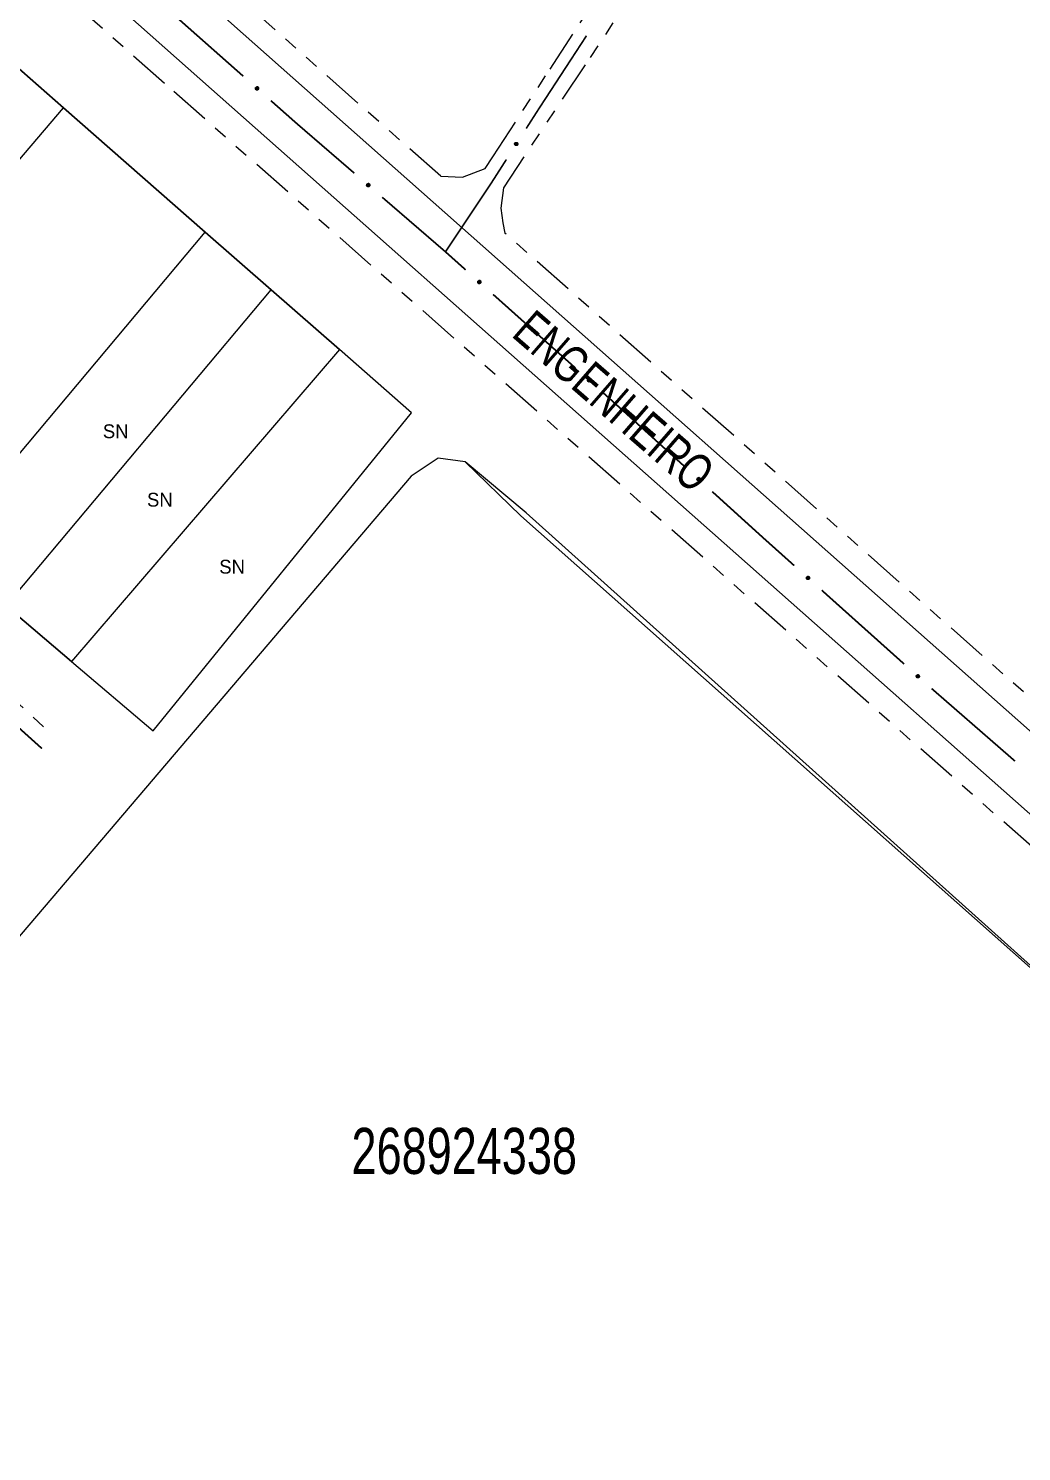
# Model space of a CAD drawing. Extents: x 209193 to 212081, y 4877574 to 4880493.
# Drawn here: x 210607.9 to 210715.7, y 4878373 to 4878527.5 of the extents above; entities that cross this region are included whole.
import ezdxf
from ezdxf.enums import TextEntityAlignment as Align

# ---------------------------------------------------------------- set-up
doc = ezdxf.new("R2010")
doc.units = 0
doc.header["$LTSCALE"] = 1.5
doc.header["$MEASUREMENT"] = 0
doc.linetypes.add('TRACO_25', pattern=[8, 3, -1, 1, -1, 1, -1])
for name, color, linetype in [('CD_MALHA_LOTES', 7, 'CONTINUOUS'), ('CD_TXT_QUADRA', 255, 'CONTINUOUS'), ('RU-QUADRA', 210, 'CONTINUOUS'), ('SV-EIXO-ROD-ESTR', 7, 'CONTINUOUS'), ('SV-EIXO-RUA-N-PAV', 6, 'CONTINUOUS'), ('SV-FX-DOM-EST', 20, 'CONTINUOUS'), ('SV-ROD-ESTADUAIS', 20, 'CONTINUOUS'), ('SV-RUA-NAO-PAV', 7, 'CONTINUOUS'), ('SV-TXT-ROD-EST', 7, 'CONTINUOUS'), ('Th_NmrPort', 1, 'CONTINUOUS')]:
    doc.layers.add(name, color=color, linetype=linetype)
doc.styles.add('ARIAL', font='ARIAL.SHX')

msp = doc.modelspace()

# ---------------------------------------------------------------- linework, layer by layer
at = {"layer": 'CD_MALHA_LOTES', "linetype": 'Continuous', "flags": 128}
for points in [[(210604.437948, 4878525.247011), (210611.713375, 4878518.872901)], [(210582.36629, 4878484.439085), (210611.713375, 4878518.872901)], [(210611.713375, 4878518.872901), (210627.095208, 4878505.396646)], [(210598.230367, 4878470.972179), (210627.095208, 4878505.396646)], [(210627.095208, 4878505.396646), (210634.251837, 4878499.126617)], [(210605.483719, 4878464.814857), (210634.251837, 4878499.126617)], [(210634.251837, 4878499.126617), (210641.662859, 4878492.633709)], [(210641.662859, 4878492.633709), (210612.597775, 4878458.775784)], [(210649.48067, 4878485.784408), (210641.662859, 4878492.633709)], [(210621.438493, 4878451.270959), (210649.48067, 4878485.784408)], [(210661.949273, 4878474.910821), (210655.312067, 4878480.47104), (210652.376601, 4878480.862436), (210649.441136, 4878478.905459), (210579.087813, 4878396.32103), (210577.913627, 4878393.581262), (210579.870604, 4878390.841494), (210675.077534, 4878312.562414), (210679.187186, 4878311.388228), (210684.079629, 4878312.95381), (210741.516903, 4878396.516727)], [(210741.516903, 4878396.516727), (210742.691089, 4878400.039286), (210740.342717, 4878404.540333), (210661.949273, 4878474.910821)], [(210612.597775, 4878458.775784), (210605.483719, 4878464.814857)], [(210612.597775, 4878458.775784), (210621.438493, 4878451.270959)]]:
    msp.add_lwpolyline(points, dxfattribs=at)
at = {"layer": 'RU-QUADRA', "linetype": 'Continuous', "flags": 128}
msp.add_lwpolyline([(210605.483719, 4878464.814857), (210612.597775, 4878458.775784), (210621.438493, 4878451.270959), (210649.48067, 4878485.784408), (210641.662859, 4878492.633709), (210634.251837, 4878499.126617), (210627.095208, 4878505.396646), (210611.713375, 4878518.872901), (210604.437948, 4878525.247011)], dxfattribs=at)
msp.add_lwpolyline([(210661.378695, 4878474.600109), (210655.312067, 4878480.47104), (210652.376601, 4878480.862436), (210649.441136, 4878478.905459), (210579.087813, 4878396.32103), (210577.913627, 4878393.581262), (210579.870604, 4878390.841494), (210675.077534, 4878312.562414), (210679.187186, 4878311.388228), (210684.079629, 4878312.95381), (210741.516903, 4878396.516727), (210742.691089, 4878400.039286), (210740.342717, 4878404.540333)], close=True, dxfattribs=at)
at = {"layer": 'SV-EIXO-ROD-ESTR', "const_width": 0.18}
for points in [[(210631.231091, 4878522.31277), (210622.990829, 4878529.599613)], [(210637.062338, 4878517.156212), (210634.227549, 4878519.663008)], [(210637.225764, 4878517.015257), (210637.062338, 4878517.156212)], [(210643.283747, 4878511.790237), (210637.225764, 4878517.015257)], [(210653.177718, 4878503.256672), (210646.312739, 4878509.177727)], [(210653.874227, 4878502.633936), (210653.177718, 4878503.256672)], [(210655.365195, 4878501.300888), (210653.874227, 4878502.633936)], [(210667.292936, 4878490.636508), (210658.34713, 4878498.634793)], [(210671.379183, 4878486.983068), (210670.274871, 4878487.970413)], [(210671.763399, 4878486.634657), (210671.379183, 4878486.983068)], [(210679.171204, 4878479.917185), (210671.763399, 4878486.634657)], [(210687.662176, 4878472.217486), (210682.134326, 4878477.230196)], [(210688.062832, 4878471.858729), (210687.662176, 4878472.217486)], [(210691.042778, 4878469.190411), (210688.062832, 4878471.858729)], [(210702.962563, 4878458.51714), (210694.022724, 4878466.522093)], [(210714.999194, 4878447.976219), (210705.947771, 4878455.854782)]]:
    msp.add_lwpolyline(points, dxfattribs=at)
at = {"layer": 'SV-EIXO-ROD-ESTR'}
for points in [[(210632.764031, 4878520.810246), (210632.715262, 4878520.806557), (210632.672593, 4878520.81336), (210632.638638, 4878520.829276), (210632.6123, 4878520.851165), (210632.587878, 4878520.876593), (210632.568911, 4878520.907662), (210632.555498, 4878520.946809), (210632.551454, 4878520.995705), (210632.561295, 4878521.038957), (210632.575118, 4878521.073081), (210632.596361, 4878521.101859), (210632.621461, 4878521.12517), (210632.654386, 4878521.143805), (210632.69419, 4878521.15701), (210632.743455, 4878521.159887), (210632.785241, 4878521.152931), (210632.817679, 4878521.136673), (210632.846475, 4878521.115134), (210632.871098, 4878521.088875), (210632.88954, 4878521.05827), (210632.902764, 4878521.018169), (210632.904958, 4878520.969507), (210632.898497, 4878520.927751), (210632.882699, 4878520.895093), (210632.860855, 4878520.86722), (210632.835649, 4878520.842415), (210632.805211, 4878520.822048), (210632.764031, 4878520.810246)], [(210644.835148, 4878510.306782), (210644.786428, 4878510.30249), (210644.743679, 4878510.308765), (210644.709529, 4878510.32426), (210644.682923, 4878510.345821), (210644.658188, 4878510.370946), (210644.638838, 4878510.401778), (210644.624942, 4878510.440756), (210644.620294, 4878510.489598), (210644.6296, 4878510.532969), (210644.643, 4878510.567261), (210644.663886, 4878510.596299), (210644.688695, 4878510.619919), (210644.721387, 4878510.63896), (210644.761024, 4878510.652656), (210644.81025, 4878510.656141), (210644.852119, 4878510.649703), (210644.884756, 4878510.633848), (210644.913816, 4878510.612666), (210644.938761, 4878510.586713), (210644.957581, 4878510.556338), (210644.971299, 4878510.516404), (210644.974095, 4878510.467773), (210644.968151, 4878510.425941), (210644.952758, 4878510.393089), (210644.93126, 4878510.364949), (210644.906362, 4878510.339833), (210644.876179, 4878510.319092), (210644.835148, 4878510.306782)], [(210656.889903, 4878499.790011), (210656.841114, 4878499.786589), (210656.798483, 4878499.793624), (210656.764615, 4878499.809726), (210656.738397, 4878499.831758), (210656.714114, 4878499.857319), (210656.695317, 4878499.888492), (210656.682118, 4878499.927711), (210656.678342, 4878499.976628), (210656.688419, 4878500.019826), (210656.702429, 4878500.053874), (210656.723829, 4878500.082535), (210656.749055, 4878500.10571), (210656.782081, 4878500.124164), (210656.821957, 4878500.137151), (210656.871237, 4878500.139759), (210656.912984, 4878500.132575), (210656.945333, 4878500.11614), (210656.974011, 4878500.094444), (210656.99849, 4878500.068051), (210657.016765, 4878500.037345), (210657.029769, 4878499.997173), (210657.031698, 4878499.948499), (210657.025008, 4878499.906779), (210657.009032, 4878499.874208), (210656.987036, 4878499.846455), (210656.961695, 4878499.821788), (210656.931146, 4878499.801588), (210656.889903, 4878499.790011)], [(210668.817643, 4878489.125631), (210668.768855, 4878489.122209), (210668.726224, 4878489.129244), (210668.692356, 4878489.145346), (210668.666138, 4878489.167378), (210668.641855, 4878489.192939), (210668.623058, 4878489.224112), (210668.609859, 4878489.263331), (210668.606083, 4878489.312248), (210668.61616, 4878489.355446), (210668.630169, 4878489.389494), (210668.651569, 4878489.418156), (210668.676796, 4878489.44133), (210668.709822, 4878489.459784), (210668.749697, 4878489.472772), (210668.798978, 4878489.475379), (210668.840725, 4878489.468195), (210668.873074, 4878489.45176), (210668.901752, 4878489.430064), (210668.926231, 4878489.403671), (210668.944506, 4878489.372965), (210668.95751, 4878489.332793), (210668.959439, 4878489.284119), (210668.952749, 4878489.2424), (210668.936773, 4878489.209828), (210668.914777, 4878489.182075), (210668.889435, 4878489.157408), (210668.858887, 4878489.137208), (210668.817643, 4878489.125631)], [(210680.685254, 4878478.395628), (210680.636443, 4878478.392549), (210680.593862, 4878478.399883), (210680.560109, 4878478.416223), (210680.534046, 4878478.438439), (210680.509943, 4878478.46417), (210680.491366, 4878478.495474), (210680.478443, 4878478.534785), (210680.475011, 4878478.583728), (210680.485391, 4878478.626854), (210680.49964, 4878478.660803), (210680.521241, 4878478.689313), (210680.546629, 4878478.712309), (210680.579784, 4878478.730531), (210680.61975, 4878478.743238), (210680.669047, 4878478.745498), (210680.710743, 4878478.738021), (210680.742976, 4878478.72136), (210680.771501, 4878478.699462), (210680.795793, 4878478.672898), (210680.813852, 4878478.642064), (210680.826573, 4878478.601802), (210680.82816, 4878478.553115), (210680.821177, 4878478.511444), (210680.804973, 4878478.478985), (210680.782782, 4878478.451388), (210680.757268, 4878478.426899), (210680.726578, 4878478.406915), (210680.685254, 4878478.395628)], [(210692.566359, 4878467.678397), (210692.517568, 4878467.675011), (210692.474942, 4878467.682079), (210692.441086, 4878467.698206), (210692.414885, 4878467.720257), (210692.390621, 4878467.745837), (210692.371847, 4878467.777023), (210692.358677, 4878467.816252), (210692.354937, 4878467.865173), (210692.365047, 4878467.908363), (210692.379082, 4878467.942401), (210692.400503, 4878467.971046), (210692.425747, 4878467.994201), (210692.458786, 4878468.012631), (210692.498672, 4878468.025588), (210692.547954, 4878468.028159), (210692.589696, 4878468.020944), (210692.622033, 4878468.004485), (210692.650694, 4878467.982767), (210692.675153, 4878467.956356), (210692.693405, 4878467.925636), (210692.70638, 4878467.885455), (210692.708272, 4878467.83678), (210692.701551, 4878467.795065), (210692.685551, 4878467.762505), (210692.663534, 4878467.734769), (210692.638174, 4878467.71012), (210692.607611, 4878467.689944), (210692.566359, 4878467.678397)], [(210704.486144, 4878457.005126), (210704.437353, 4878457.00174), (210704.394727, 4878457.008807), (210704.360871, 4878457.024934), (210704.33467, 4878457.046986), (210704.310405, 4878457.072565), (210704.291632, 4878457.103752), (210704.278462, 4878457.142981), (210704.274722, 4878457.191901), (210704.284832, 4878457.235091), (210704.298867, 4878457.269129), (210704.320288, 4878457.297774), (210704.345532, 4878457.320929), (210704.378571, 4878457.339359), (210704.418457, 4878457.352317), (210704.467739, 4878457.354887), (210704.509481, 4878457.347672), (210704.541818, 4878457.331214), (210704.570479, 4878457.309496), (210704.594938, 4878457.283084), (210704.61319, 4878457.252365), (210704.626165, 4878457.212183), (210704.628057, 4878457.163508), (210704.621336, 4878457.121794), (210704.605336, 4878457.089234), (210704.583319, 4878457.061498), (210704.557959, 4878457.036849), (210704.527396, 4878457.016672), (210704.486144, 4878457.005126)]]:
    msp.add_lwpolyline(points, close=True, dxfattribs=at)
for points in [[(210632.81698, 4878520.835471), (210632.559517, 4878521.013964)], [(210632.835649, 4878520.842415), (210632.561295, 4878521.038957)], [(210632.844689, 4878520.856506), (210632.570752, 4878521.051388)], [(210632.860855, 4878520.86722), (210632.575118, 4878521.073081)], [(210632.870117, 4878520.883201), (210632.588788, 4878521.088263)], [(210632.882699, 4878520.895093), (210632.596361, 4878521.101859)], [(210632.888508, 4878520.914297), (210632.611504, 4878521.111891)], [(210632.898497, 4878520.927751), (210632.621461, 4878521.12517)], [(210632.900765, 4878520.950817), (210632.642161, 4878521.132141)], [(210632.904958, 4878520.969507), (210632.654386, 4878521.143805)], [(210632.899971, 4878520.995236), (210632.676907, 4878521.148774)], [(210632.902764, 4878521.018169), (210632.69419, 4878521.15701)], [(210632.890451, 4878521.040085), (210632.724941, 4878521.153657)], [(210632.88954, 4878521.05827), (210632.743455, 4878521.159887)], [(210632.876647, 4878521.075971), (210632.769478, 4878521.152525)], [(210632.871098, 4878521.088875), (210632.785241, 4878521.152931)], [(210632.805211, 4878520.822048), (210632.551454, 4878520.995705)], [(210632.764031, 4878520.810246), (210632.555498, 4878520.946809)], [(210632.785183, 4878520.818051), (210632.557362, 4878520.970331)], [(210632.737385, 4878520.809316), (210632.568023, 4878520.922652)], [(210632.715262, 4878520.806557), (210632.568911, 4878520.907662)], [(210632.690922, 4878520.81033), (210632.585679, 4878520.887002)], [(210632.672593, 4878520.81336), (210632.587878, 4878520.876593)], [(210644.876179, 4878510.319092), (210644.620294, 4878510.489598)], [(210644.835148, 4878510.306782), (210644.624942, 4878510.440756)], [(210644.856201, 4878510.314848), (210644.626516, 4878510.4643)], [(210644.887781, 4878510.332659), (210644.62813, 4878510.507956)], [(210644.906362, 4878510.339833), (210644.6296, 4878510.532969)], [(210644.808515, 4878510.305523), (210644.637765, 4878510.416756)], [(210644.786428, 4878510.30249), (210644.638838, 4878510.401778)], [(210644.915228, 4878510.354035), (210644.638902, 4878510.545516)], [(210644.93126, 4878510.364949), (210644.643, 4878510.567261)], [(210644.762043, 4878510.305962), (210644.655861, 4878510.381327)], [(210644.940323, 4878510.381043), (210644.656481, 4878510.58261)], [(210644.743679, 4878510.308765), (210644.658188, 4878510.370946)], [(210644.952758, 4878510.393089), (210644.663886, 4878510.596299)], [(210644.958328, 4878510.412364), (210644.678903, 4878510.606518)], [(210644.968151, 4878510.425941), (210644.688695, 4878510.619919)], [(210644.970134, 4878510.449033), (210644.709308, 4878510.627145)], [(210644.974095, 4878510.467773), (210644.721387, 4878510.63896)], [(210644.968791, 4878510.493438), (210644.743845, 4878510.644207)], [(210644.971299, 4878510.516404), (210644.761024, 4878510.652656)], [(210644.958716, 4878510.538166), (210644.791815, 4878510.649683)], [(210644.957581, 4878510.556338), (210644.81025, 4878510.656141)], [(210644.94447, 4878510.573879), (210644.836363, 4878510.649102)], [(210644.938761, 4878510.586713), (210644.852119, 4878510.649703)], [(210656.931146, 4878499.801588), (210656.678342, 4878499.976628)], [(210656.889903, 4878499.790011), (210656.682118, 4878499.927711)], [(210656.911096, 4878499.7977), (210656.684111, 4878499.951223)], [(210656.942988, 4878499.814946), (210656.686504, 4878499.994843)], [(210656.961695, 4878499.821788), (210656.688419, 4878500.019826)], [(210656.863251, 4878499.789227), (210656.694512, 4878499.903486)], [(210656.841114, 4878499.786589), (210656.695317, 4878499.888492)], [(210656.970812, 4878499.835829), (210656.697944, 4878500.032205)], [(210656.987036, 4878499.846455), (210656.702429, 4878500.053874)], [(210656.816795, 4878499.790494), (210656.711973, 4878499.86774)], [(210656.798483, 4878499.793624), (210656.714114, 4878499.857319)], [(210656.996385, 4878499.862385), (210656.716181, 4878500.068981)], [(210657.009032, 4878499.874208), (210656.723829, 4878500.082535)], [(210657.014946, 4878499.89338), (210656.739026, 4878500.092485)], [(210657.025008, 4878499.906779), (210656.749055, 4878500.10571)], [(210657.027403, 4878499.929832), (210656.769793, 4878500.112566)], [(210657.031698, 4878499.948499), (210656.782081, 4878500.124164)], [(210657.026851, 4878499.974255), (210656.804629, 4878500.12901)], [(210657.029769, 4878499.997173), (210656.821957, 4878500.137151)], [(210657.017576, 4878500.019155), (210656.85269, 4878500.13363)], [(210657.016765, 4878500.037345), (210656.871237, 4878500.139759)], [(210657.003968, 4878500.055117), (210656.89722, 4878500.132255)], [(210656.99849, 4878500.068051), (210656.912984, 4878500.132575)], [(210668.858887, 4878489.137208), (210668.606083, 4878489.312248)], [(210668.817643, 4878489.125631), (210668.609859, 4878489.263331)], [(210668.838837, 4878489.133321), (210668.611852, 4878489.286843)], [(210668.870729, 4878489.150566), (210668.614245, 4878489.330464)], [(210668.889435, 4878489.157408), (210668.61616, 4878489.355446)], [(210668.790992, 4878489.124847), (210668.622253, 4878489.239106)], [(210668.768855, 4878489.122209), (210668.623058, 4878489.224112)], [(210668.898552, 4878489.171449), (210668.625685, 4878489.367825)], [(210668.914777, 4878489.182075), (210668.630169, 4878489.389494)], [(210668.744536, 4878489.126114), (210668.639713, 4878489.203361)], [(210668.726224, 4878489.129244), (210668.641855, 4878489.192939)], [(210668.924126, 4878489.198005), (210668.643922, 4878489.404601)], [(210668.936773, 4878489.209828), (210668.651569, 4878489.418156)], [(210668.942686, 4878489.229), (210668.666767, 4878489.428105)], [(210668.952749, 4878489.2424), (210668.676796, 4878489.44133)], [(210668.955143, 4878489.265453), (210668.697534, 4878489.448187)], [(210668.959439, 4878489.284119), (210668.709822, 4878489.459784)], [(210668.954592, 4878489.309875), (210668.73237, 4878489.46463)], [(210668.95751, 4878489.332793), (210668.749697, 4878489.472772)], [(210668.945317, 4878489.354776), (210668.78043, 4878489.46925)], [(210668.944506, 4878489.372965), (210668.798978, 4878489.475379)], [(210668.931709, 4878489.390737), (210668.82496, 4878489.467875)], [(210668.926231, 4878489.403671), (210668.840725, 4878489.468195)], [(210680.726578, 4878478.406915), (210680.475011, 4878478.583728)], [(210680.685254, 4878478.395628), (210680.478443, 4878478.534785)], [(210680.706501, 4878478.403168), (210680.480601, 4878478.558283)], [(210680.738514, 4878478.420189), (210680.4833, 4878478.601885)], [(210680.757268, 4878478.426899), (210680.485391, 4878478.626854)], [(210680.658598, 4878478.395031), (210680.490666, 4878478.510474)], [(210680.636443, 4878478.392549), (210680.491366, 4878478.495474)], [(210680.766483, 4878478.440876), (210680.495003, 4878478.639166)], [(210680.782782, 4878478.451388), (210680.49964, 4878478.660803)], [(210680.612152, 4878478.396625), (210680.507875, 4878478.474606)], [(210680.593862, 4878478.399883), (210680.509943, 4878478.46417)], [(210680.792243, 4878478.467252), (210680.513498, 4878478.675812)], [(210680.804973, 4878478.478985), (210680.521241, 4878478.689313)], [(210680.811021, 4878478.498116), (210680.536507, 4878478.699155)], [(210680.821177, 4878478.511444), (210680.546629, 4878478.712309)], [(210680.823734, 4878478.53448), (210680.567415, 4878478.71902)], [(210680.82816, 4878478.553115), (210680.579784, 4878478.730531)], [(210680.823495, 4878478.578905), (210680.602366, 4878478.735218)], [(210680.826573, 4878478.601802), (210680.61975, 4878478.743238)], [(210680.814535, 4878478.623869), (210680.650457, 4878478.7395)], [(210680.813852, 4878478.642064), (210680.669047, 4878478.745498)], [(210680.801181, 4878478.659925), (210680.694977, 4878478.737812)], [(210680.795793, 4878478.672898), (210680.710743, 4878478.738021)], [(210692.607611, 4878467.689944), (210692.354937, 4878467.865173)], [(210692.566359, 4878467.678397), (210692.358677, 4878467.816252)], [(210692.587558, 4878467.686071), (210692.360688, 4878467.839763)], [(210692.619463, 4878467.703293), (210692.363113, 4878467.883382)], [(210692.638174, 4878467.71012), (210692.365047, 4878467.908363)], [(210692.539707, 4878467.677633), (210692.371053, 4878467.792018)], [(210692.517568, 4878467.675011), (210692.371847, 4878467.777023)], [(210692.647302, 4878467.724155), (210692.374581, 4878467.920735)], [(210692.663534, 4878467.734769), (210692.379082, 4878467.942401)], [(210692.493251, 4878467.678935), (210692.388487, 4878467.75626)], [(210692.474942, 4878467.682079), (210692.390621, 4878467.745837)], [(210692.672895, 4878467.750692), (210692.392845, 4878467.957497)], [(210692.685551, 4878467.762505), (210692.400503, 4878467.971046)], [(210692.691479, 4878467.781673), (210692.415708, 4878467.980984)], [(210692.701551, 4878467.795065), (210692.425747, 4878467.994201)], [(210692.703963, 4878467.818116), (210692.44649, 4878468.001042)], [(210692.708272, 4878467.83678), (210692.458786, 4878468.012631)], [(210692.703445, 4878467.862539), (210692.481338, 4878468.01746)], [(210692.70638, 4878467.885455), (210692.498672, 4878468.025588)], [(210692.694203, 4878467.907447), (210692.529402, 4878468.022044)], [(210692.693405, 4878467.925636), (210692.547954, 4878468.028159)], [(210692.680622, 4878467.943418), (210692.573931, 4878468.020636)], [(210692.675153, 4878467.956356), (210692.589696, 4878468.020944)], [(210704.527396, 4878457.016672), (210704.274722, 4878457.191901)], [(210704.486144, 4878457.005126), (210704.278462, 4878457.142981)], [(210704.507343, 4878457.012799), (210704.280473, 4878457.166491)], [(210704.539248, 4878457.030021), (210704.282898, 4878457.21011)], [(210704.557959, 4878457.036849), (210704.284832, 4878457.235091)], [(210704.459492, 4878457.004361), (210704.290838, 4878457.118747)], [(210704.437353, 4878457.00174), (210704.291632, 4878457.103752)], [(210704.567087, 4878457.050884), (210704.294366, 4878457.247463)], [(210704.583319, 4878457.061498), (210704.298867, 4878457.269129)], [(210704.413036, 4878457.005664), (210704.308272, 4878457.082988)], [(210704.394727, 4878457.008807), (210704.310405, 4878457.072565)], [(210704.59268, 4878457.07742), (210704.31263, 4878457.284225)], [(210704.605336, 4878457.089234), (210704.320288, 4878457.297774)], [(210704.611264, 4878457.108402), (210704.335493, 4878457.307712)], [(210704.621336, 4878457.121794), (210704.345532, 4878457.320929)], [(210704.623748, 4878457.144845), (210704.366275, 4878457.327771)], [(210704.628057, 4878457.163508), (210704.378571, 4878457.339359)], [(210704.62323, 4878457.189267), (210704.401123, 4878457.344188)], [(210704.626165, 4878457.212183), (210704.418457, 4878457.352317)], [(210704.613988, 4878457.234175), (210704.449187, 4878457.348773)], [(210704.61319, 4878457.252365), (210704.467739, 4878457.354887)], [(210704.600407, 4878457.270146), (210704.493716, 4878457.347364)], [(210704.594938, 4878457.283084), (210704.509481, 4878457.347672)]]:
    msp.add_lwpolyline(points, dxfattribs=at)
at = {"layer": 'SV-EIXO-RUA-N-PAV', "const_width": 0.18}
for points in [[(210663.198119, 4878518.595593), (210668.48604, 4878526.700444)], [(210661.946075, 4878516.639274), (210663.024182, 4878518.323817)], [(210663.024182, 4878518.323817), (210663.198119, 4878518.595593)], [(210658.264998, 4878510.887592), (210659.78986, 4878513.270189)], [(210653.177718, 4878503.256672), (210658.17002, 4878510.745125)], [(210658.17002, 4878510.745125), (210658.264998, 4878510.887592)], [(210600.502816, 4878457.329915), (210608.679051, 4878449.971303)], [(210608.679051, 4878449.971303), (210609.38315, 4878449.337615)]]:
    msp.add_lwpolyline(points, dxfattribs=at)
at = {"layer": 'SV-EIXO-RUA-N-PAV'}
for points in [[(210660.686612, 4878514.965301), (210660.746145, 4878515.081105)], [(210660.686636, 4878514.94067), (210660.763974, 4878515.100857)], [(210660.68678, 4878514.983878), (210660.736199, 4878515.077328)], [(210660.692772, 4878514.919237), (210660.778648, 4878515.104045)], [(210660.697798, 4878514.893053), (210660.800585, 4878515.120144)], [(210660.70877, 4878514.873357), (210660.824114, 4878515.121928)], [(210660.715807, 4878514.854185), (210660.848273, 4878515.131676)], [(210660.730883, 4878514.844625), (210660.867557, 4878515.126525)], [(210660.740621, 4878514.82725), (210660.892526, 4878515.12862)], [(210660.755937, 4878514.82049), (210660.906266, 4878515.121192)], [(210660.769016, 4878514.806168), (210660.928373, 4878515.120222)], [(210660.786233, 4878514.799481), (210660.94548, 4878515.109055)], [(210660.799922, 4878514.788882), (210660.960081, 4878515.103668)], [(210660.819793, 4878514.786103), (210660.972327, 4878515.090253)], [(210660.834626, 4878514.778307), (210660.986983, 4878515.082462)], [(210660.857765, 4878514.779621), (210660.99706, 4878515.063084)], [(210660.876878, 4878514.778359), (210661.01047, 4878515.052803)], [(210660.901531, 4878514.787252), (210661.018851, 4878515.031317)], [(210660.924621, 4878514.788028), (210661.029652, 4878515.015511)], [(210660.944376, 4878514.803572), (210661.031079, 4878514.984609)], [(210660.962203, 4878514.807274), (210661.040088, 4878514.967277)], [(210660.977706, 4878514.822742), (210661.036826, 4878514.94043)], [(210660.9896, 4878514.830214), (210661.039657, 4878514.924919)]]:
    msp.add_lwpolyline(points, dxfattribs=at)
msp.add_lwpolyline([(210660.697798, 4878514.893053), (210660.686636, 4878514.94067), (210660.68678, 4878514.983878), (210660.697272, 4878515.019881), (210660.71484, 4878515.049278), (210660.736199, 4878515.077328), (210660.763974, 4878515.100857), (210660.800585, 4878515.120144), (210660.848273, 4878515.131676), (210660.892526, 4878515.12862), (210660.928373, 4878515.120222), (210660.960081, 4878515.103668), (210660.986983, 4878515.082462), (210661.01047, 4878515.052803), (210661.029652, 4878515.015511), (210661.040088, 4878514.967277), (210661.039657, 4878514.924919), (210661.028594, 4878514.890362), (210661.01175, 4878514.85859), (210660.9896, 4878514.830214), (210660.962203, 4878514.807274), (210660.924621, 4878514.788028), (210660.876878, 4878514.778359), (210660.834626, 4878514.778307), (210660.799922, 4878514.788882), (210660.769016, 4878514.806168), (210660.740621, 4878514.82725), (210660.715807, 4878514.854185), (210660.697798, 4878514.893053)], close=True, dxfattribs=at)
at = {"layer": 'SV-FX-DOM-EST', "linetype": 'TRACO_25'}
for points in [[(210652.671715, 4878511.447631, 13.963322), (210629.74, 4878531.74, 15.178122), (210538.41, 4878612.22, 13.160497), (210503.390567, 4878643.141609, 13.160497)], [(211028.486086, 4878080.897306, 12.355202), (211009.982548, 4878124.599964, 12.355202), (210996.174033, 4878156.711011, 12.345365), (210980.245565, 4878187.651998, 12.709364), (210958.477345, 4878219.292959, 12.72904), (210919.290053, 4878259.454079, 13.083201), (210898.774286, 4878277.738776, 13.083201), (210895.564754, 4878280.599274, 13.083201), (210829.78, 4878339.23, 13.417687), (210780.89, 4878381.82, 13.604163), (210766.976178, 4878394.201269, 13.604163), (210730.23, 4878426.9, 14.016139), (210717.152215, 4878438.406456, 14.016139), (210622.7, 4878521.51, 15.230939), (210531.783322, 4878602.204012, 12.991482)], [(210738.382958, 4878435.597372, 13.963322), (210659.635674, 4878505.285196, 13.963322)]]:
    msp.add_polyline3d(points, dxfattribs=at)
at = {"layer": 'SV-ROD-ESTADUAIS', "linetype": 'Continuous'}
for points in [[(210977.638178, 4878207.088424, 12.807742), (210964.657284, 4878225.343233, 13.220931), (210924.500065, 4878266.714388, 13.161904), (210836.82, 4878344.79, 13.678107), (210788.21, 4878387.86, 13.963322), (210780.689546, 4878394.519993, 14.090083), (210733.41, 4878436.39, 14.090083), (210628.37, 4878529.46, 15.505589), (210529.57, 4878617.02, 13.297822), (210513.753954, 4878631.009833, 13.297822), (210510.470445, 4878633.768298, 13.297822), (210460.57, 4878678.06, 12.273165), (210434.292421, 4878701.335698, 12.230911)], [(211100.78998, 4877916.427847, 6.826342), (211088.952449, 4877944.445363, 6.826342), (211087.115851, 4877948.547669, 6.826342), (211045.498875, 4878046.957449, 11.804284), (211012.342478, 4878125.340011, 12.650337), (210998.064006, 4878158.281085, 12.620824), (210982.125531, 4878188.942061, 12.679851), (210959.547372, 4878221.593052, 13.004499), (210920.21008, 4878261.574164, 13.171742), (210831.69, 4878340.34, 13.678107), (210783.44, 4878383.16, 13.847123), (210770.842606, 4878394.291132, 13.847123), (210730.86, 4878429.62, 14.1429), (210623.98, 4878524.27, 15.421082), (210525.6, 4878611.44, 13.128807), (210509.12559, 4878625.984271, 13.128807), (210506.147781, 4878628.586299, 13.128807), (210456.95, 4878672.3, 12.104149), (210434.29214, 4878692.384671, 12.104149)]]:
    msp.add_polyline3d(points, dxfattribs=at)
at = {"layer": 'SV-RUA-NAO-PAV', "linetype": 'TRACO_25'}
for points in [[(210531.783322, 4878602.204012, 13.044299), (210528.74, 4878601.58, 12.759085), (210524.67, 4878599.06, 12.399926), (210494.81, 4878561.64, 11.892879), (210494.88, 4878558.3, 11.892879), (210496.88, 4878555.69, 11.977387), (210571.447255, 4878486.83766, 13.847123), (210575.019697, 4878483.539014, 13.847123), (210584.17, 4878475.09, 13.847123), (210610.23, 4878451.08, 14.35417)], [(210652.671715, 4878511.447631, 15.473899), (210655.04, 4878511.36, 15.188685), (210657.5, 4878512.3, 15.188685), (210658.319183, 4878513.556829, 15.188685), (210664.535814, 4878523.094674, 15.188685), (210674.620303, 4878538.566766, 13.213314), (210679.4, 4878545.9, 13.213314), (210695.97643, 4878569.345187, 11.671046), (210703.861729, 4878580.497909, 11.671046), (210705.15, 4878582.32, 11.671046), (210707.51, 4878580.32, 11.671046), (210681.33, 4878543.09, 13.392894), (210668.342156, 4878523.554762, 15.093614), (210659.47, 4878510.21, 15.093614), (210659.18851, 4878507.982841, 15.315447), (210659.391707, 4878506.408059, 15.315447), (210659.635674, 4878505.285196, 15.442208)]]:
    msp.add_polyline3d(points, dxfattribs=at)

# ---------------------------------------------------------------- texts
at = {"layer": 'CD_TXT_QUADRA', "style": 'ARIAL', "width": 0.7}
msp.add_text('268924338', height=5, dxfattribs=at).set_placement((210642.983112, 4878403.170449))
at = {"layer": 'SV-TXT-ROD-EST', "style": 'ARIAL', "width": 0.7}
msp.add_text('ENGENHEIRO', height=4, rotation=319, dxfattribs=at).set_placement((210660.235202, 4878494.149163))
at = {"layer": 'Th_NmrPort', "color": 1}
for p in [(210615.994063, 4878483.777124), (210620.787598, 4878476.347146), (210628.626951, 4878469.076341)]:
    msp.add_text('SN', height=1.5, dxfattribs=at).set_placement(p, align=Align.MIDDLE_LEFT)

doc.saveas('drawing.dxf')
